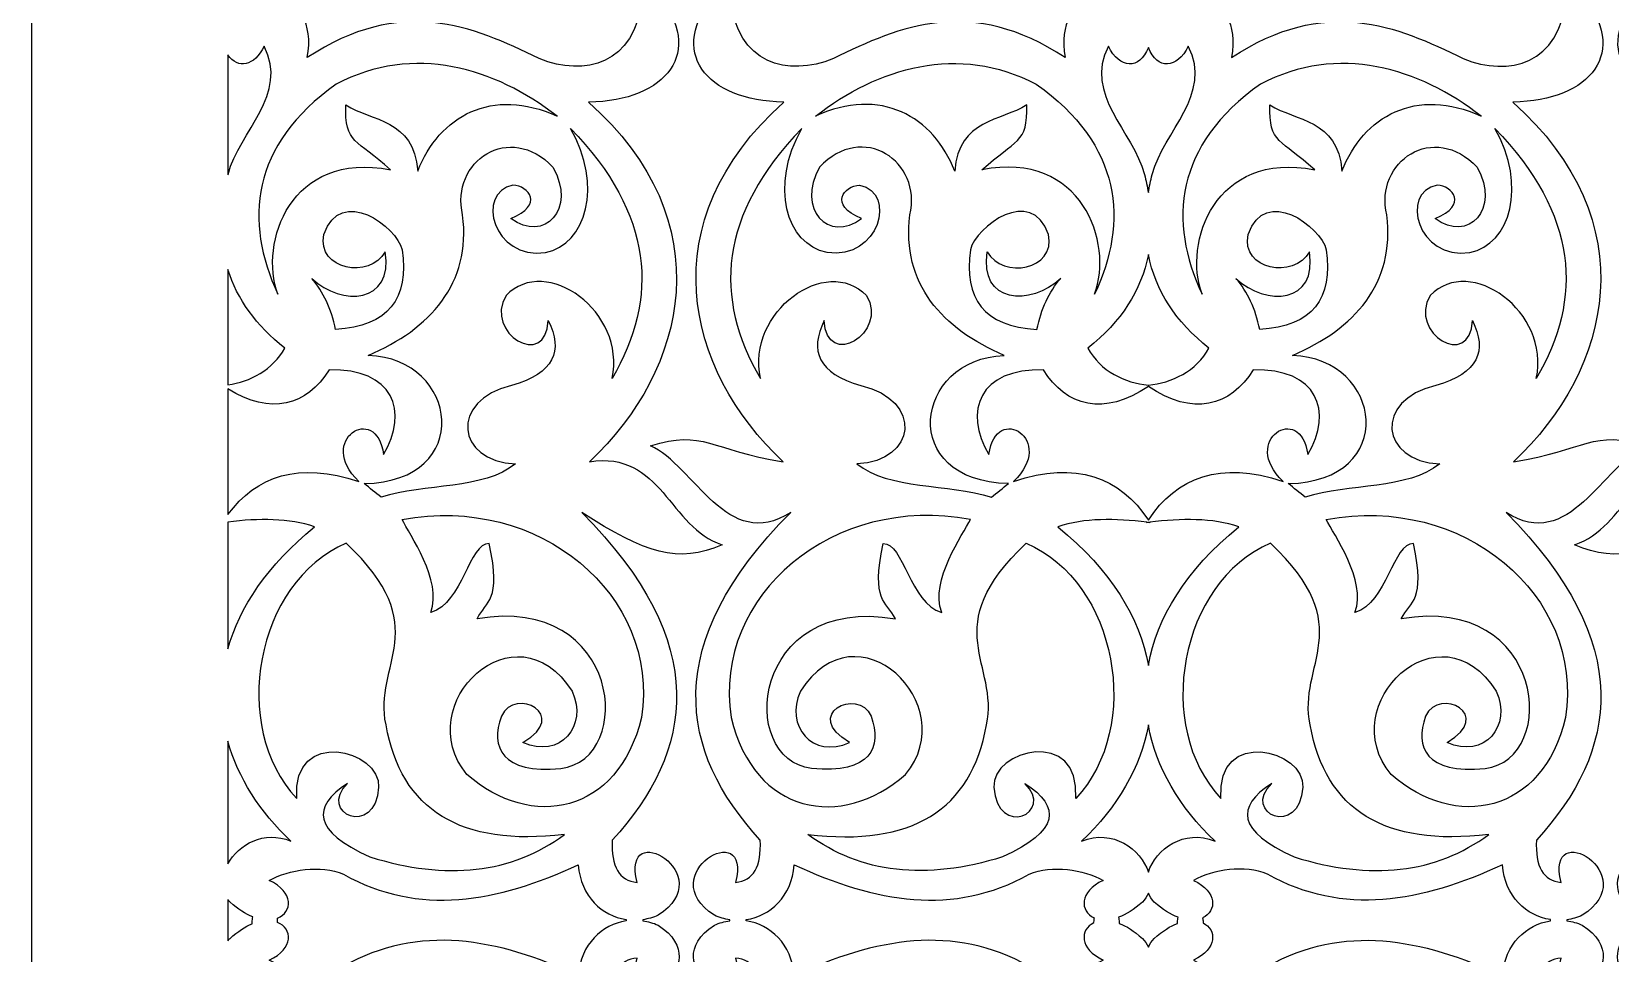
# Model space of a CAD drawing. Header units: millimetres. Extents: x -471 to 529, y -470 to 530.
# Drawn here: x -471 to 30, y -127 to 165 of the extents above; entities that cross this region are included whole.
import ezdxf

# ---------------------------------------------------------------- set-up
doc = ezdxf.new("R2010")
doc.units = ezdxf.units.MM
doc.layers.add('Plan 1', color=7, linetype='Continuous')

msp = doc.modelspace()

# ---------------------------------------------------------------- linework, layer by layer
at = {"layer": 'Plan 1', "color": 17}
for points, knots in [([(-470.84, 529.99), (-470.84, 529.99), (529.16, 529.99), (529.16, 529.99), (529.16, 529.99), (529.16, 529.99), (529.16, -470.01), (529.16, -470.01), (529.16, -470.01), (529.16, -470.01), (-470.84, -470.01), (-470.84, -470.01), (-470.84, -470.01), (-470.84, -470.01), (-470.84, 529.99), (-470.84, 529.99)], [0, 0, 0, 0, 0.2, 0.2, 0.2, 0.2, 0.4, 0.4, 0.4, 0.4, 0.6, 0.6, 0.6, 0.6, 1, 1, 1, 1]), ([(-267.4, 464.04), (-267.4, 464.04), (-259.18, 464.04), (-259.18, 464.04), (-259.18, 464.04), (-267.81, 451.89), (-242.92, 439.17), (-247.68, 458.02), (-247.68, 458.02), (-242.02, 457.47), (-239.41, 452.99), (-239.84, 444.59), (-239.84, 444.59), (-265.67, 416.54), (-271.55, 382.25), (-230.18, 340.74), (-230.18, 340.74), (-250.31, 353.67), (-260.74, 325.81), (-274.63, 319.61), (-274.63, 319.61), (-257.92, 314.32), (-255.46, 321.02), (-232.59, 324.65), (-232.59, 324.65), (-263.75, 295.4), (-274.76, 248.51), (-232.33, 210.64), (-232.33, 210.64), (-257.28, 210.4), (-269.39, 194.33), (-254.22, 176.72), (-254.22, 176.72), (-254.22, 176.72), (-254.21, 176.72), (-254.21, 176.72), (-254.21, 176.72), (-254.21, 176.68), (-254.21, 176.64), (-254.2, 176.61), (-254.2, 176.61), (-254.2, 176.61), (-254.22, 176.61), (-254.22, 176.61), (-254.22, 176.61), (-269.39, 159), (-257.28, 142.94), (-232.33, 142.68), (-232.33, 142.68), (-274.76, 104.82), (-263.75, 57.94), (-232.59, 28.68), (-232.59, 28.68), (-255.46, 32.31), (-257.92, 39.01), (-274.63, 33.71), (-274.63, 33.71), (-260.74, 27.52), (-250.31, -0.34), (-230.18, 12.59), (-230.18, 12.59), (-271.55, -28.92), (-265.67, -63.21), (-239.84, -91.26), (-239.84, -91.26), (-239.41, -99.67), (-242.02, -104.14), (-247.68, -104.69), (-247.68, -104.69), (-242.34, -83.52), (-274.38, -102.17), (-254.36, -115.11), (-254.36, -115.11), (-252.78, -115.81), (-251.14, -116.27), (-249.48, -116.5), (-249.48, -116.5), (-249.48, -116.56), (-249.48, -116.62), (-249.48, -116.68), (-249.48, -116.68), (-249.48, -116.73), (-249.48, -116.79), (-249.48, -116.84), (-249.48, -116.84), (-251.14, -117.07), (-252.78, -117.53), (-254.36, -118.23), (-254.36, -118.23), (-274.38, -131.17), (-242.34, -149.81), (-247.68, -128.65), (-247.68, -128.65), (-242.02, -129.2), (-239.41, -133.67), (-239.84, -142.08), (-239.84, -142.08), (-265.67, -170.12), (-271.55, -204.42), (-230.18, -245.93), (-230.18, -245.93), (-250.31, -233), (-260.74, -260.86), (-274.63, -267.05), (-274.63, -267.05), (-257.92, -272.35), (-255.46, -265.65), (-232.59, -262.01), (-232.59, -262.01), (-263.75, -291.27), (-274.76, -338.16), (-232.33, -376.02), (-232.33, -376.02), (-254.46, -376.25), (-266.49, -388.91), (-258.34, -404.05), (-258.34, -404.05), (-258.34, -404.05), (-268.24, -404.05), (-268.24, -404.05), (-268.24, -404.05), (-260.1, -388.91), (-272.13, -376.25), (-294.25, -376.02), (-294.25, -376.02), (-251.82, -338.16), (-262.83, -291.27), (-293.99, -262.01), (-293.99, -262.01), (-271.12, -265.65), (-268.66, -241.01), (-251.95, -235.71), (-251.95, -235.71), (-265.84, -229.52), (-276.27, -233), (-296.4, -245.93), (-296.4, -245.93), (-255.03, -204.42), (-260.92, -170.12), (-286.74, -142.08), (-286.74, -142.08), (-287.18, -133.67), (-284.56, -129.2), (-278.9, -128.65), (-278.9, -128.65), (-284.25, -149.81), (-252.2, -131.17), (-272.22, -118.23), (-272.22, -118.23), (-273.78, -117.54), (-275.41, -117.08), (-277.05, -116.85), (-277.05, -116.85), (-277.05, -116.79), (-277.04, -116.73), (-277.04, -116.67), (-277.04, -116.67), (-277.04, -116.61), (-277.05, -116.55), (-277.05, -116.49), (-277.05, -116.49), (-275.41, -116.26), (-273.78, -115.8), (-272.22, -115.11), (-272.22, -115.11), (-252.2, -102.17), (-284.25, -83.52), (-278.9, -104.69), (-278.9, -104.69), (-284.56, -104.14), (-287.18, -99.67), (-286.74, -91.26), (-286.74, -91.26), (-260.92, -63.21), (-255.03, -28.92), (-296.4, 12.59), (-296.4, 12.59), (-276.27, -0.34), (-265.84, -3.82), (-251.95, 2.37), (-251.95, 2.37), (-268.66, 7.67), (-271.12, 32.31), (-293.99, 28.68), (-293.99, 28.68), (-262.83, 57.94), (-251.82, 104.82), (-294.25, 142.68), (-294.25, 142.68), (-269.4, 142.93), (-257.28, 158.88), (-272.2, 176.41), (-272.2, 176.41), (-272.2, 176.56), (-272.22, 176.71), (-272.25, 176.86), (-272.25, 176.86), (-257.26, 194.41), (-269.37, 210.4), (-294.25, 210.64), (-294.25, 210.64), (-251.82, 248.51), (-262.83, 295.4), (-293.99, 324.65), (-293.99, 324.65), (-271.12, 321.02), (-268.66, 345.65), (-251.95, 350.96), (-251.95, 350.96), (-265.84, 357.16), (-276.27, 353.67), (-296.4, 340.74), (-296.4, 340.74), (-255.03, 382.25), (-260.92, 416.54), (-286.74, 444.59), (-286.74, 444.59), (-287.18, 452.99), (-284.56, 457.47), (-278.9, 458.02), (-278.9, 458.02), (-283.66, 439.17), (-258.77, 451.89), (-267.4, 464.04)], [0, 0, 0, 0, 0.017544, 0.017544, 0.017544, 0.017544, 0.035088, 0.035088, 0.035088, 0.035088, 0.052632, 0.052632, 0.052632, 0.052632, 0.070175, 0.070175, 0.070175, 0.070175, 0.087719, 0.087719, 0.087719, 0.087719, 0.105263, 0.105263, 0.105263, 0.105263, 0.122807, 0.122807, 0.122807, 0.122807, 0.140351, 0.140351, 0.140351, 0.140351, 0.157895, 0.157895, 0.157895, 0.157895, 0.175439, 0.175439, 0.175439, 0.175439, 0.192982, 0.192982, 0.192982, 0.192982, 0.210526, 0.210526, 0.210526, 0.210526, 0.22807, 0.22807, 0.22807, 0.22807, 0.245614, 0.245614, 0.245614, 0.245614, 0.263158, 0.263158, 0.263158, 0.263158, 0.280702, 0.280702, 0.280702, 0.280702, 0.298246, 0.298246, 0.298246, 0.298246, 0.315789, 0.315789, 0.315789, 0.315789, 0.333333, 0.333333, 0.333333, 0.333333, 0.350877, 0.350877, 0.350877, 0.350877, 0.368421, 0.368421, 0.368421, 0.368421, 0.385965, 0.385965, 0.385965, 0.385965, 0.403509, 0.403509, 0.403509, 0.403509, 0.421053, 0.421053, 0.421053, 0.421053, 0.438596, 0.438596, 0.438596, 0.438596, 0.45614, 0.45614, 0.45614, 0.45614, 0.473684, 0.473684, 0.473684, 0.473684, 0.491228, 0.491228, 0.491228, 0.491228, 0.508772, 0.508772, 0.508772, 0.508772, 0.526316, 0.526316, 0.526316, 0.526316, 0.54386, 0.54386, 0.54386, 0.54386, 0.561404, 0.561404, 0.561404, 0.561404, 0.578947, 0.578947, 0.578947, 0.578947, 0.596491, 0.596491, 0.596491, 0.596491, 0.614035, 0.614035, 0.614035, 0.614035, 0.631579, 0.631579, 0.631579, 0.631579, 0.649123, 0.649123, 0.649123, 0.649123, 0.666667, 0.666667, 0.666667, 0.666667, 0.684211, 0.684211, 0.684211, 0.684211, 0.701754, 0.701754, 0.701754, 0.701754, 0.719298, 0.719298, 0.719298, 0.719298, 0.736842, 0.736842, 0.736842, 0.736842, 0.754386, 0.754386, 0.754386, 0.754386, 0.77193, 0.77193, 0.77193, 0.77193, 0.789474, 0.789474, 0.789474, 0.789474, 0.807018, 0.807018, 0.807018, 0.807018, 0.824561, 0.824561, 0.824561, 0.824561, 0.842105, 0.842105, 0.842105, 0.842105, 0.859649, 0.859649, 0.859649, 0.859649, 0.877193, 0.877193, 0.877193, 0.877193, 0.894737, 0.894737, 0.894737, 0.894737, 0.912281, 0.912281, 0.912281, 0.912281, 0.929825, 0.929825, 0.929825, 0.929825, 0.947368, 0.947368, 0.947368, 0.947368, 0.964912, 0.964912, 0.964912, 0.964912, 1, 1, 1, 1]), ([(25.58, 464.04), (25.58, 464.04), (33.8, 464.04), (33.8, 464.04), (33.8, 464.04), (25.17, 451.89), (50.07, 439.17), (45.3, 458.02), (45.3, 458.02), (50.97, 457.47), (53.57, 452.99), (53.15, 444.59), (53.15, 444.59), (27.33, 416.54), (21.43, 382.25), (62.8, 340.74), (62.8, 340.74), (42.68, 353.67), (32.25, 357.16), (18.35, 350.96), (18.35, 350.96), (35.06, 345.65), (37.53, 321.02), (60.39, 324.65), (60.39, 324.65), (29.23, 295.4), (18.23, 248.51), (60.65, 210.64), (60.65, 210.64), (35.77, 210.4), (23.65, 194.41), (38.65, 176.86), (38.65, 176.86), (38.62, 176.71), (38.62, 176.56), (38.59, 176.41), (38.59, 176.41), (23.68, 158.88), (35.81, 142.93), (60.65, 142.68), (60.65, 142.68), (18.23, 104.82), (29.23, 57.94), (60.39, 28.68), (60.39, 28.68), (37.53, 32.31), (35.06, 7.67), (18.35, 2.37), (18.35, 2.37), (32.25, -3.82), (42.68, -0.34), (62.8, 12.59), (62.8, 12.59), (21.43, -28.92), (27.33, -63.21), (53.15, -91.26), (53.15, -91.26), (53.57, -99.67), (50.97, -104.14), (45.3, -104.69), (45.3, -104.69), (50.66, -83.52), (18.6, -102.17), (38.62, -115.11), (38.62, -115.11), (40.19, -115.8), (41.81, -116.26), (43.45, -116.49), (43.45, -116.49), (43.45, -116.55), (43.45, -116.61), (43.45, -116.67), (43.45, -116.67), (43.45, -116.73), (43.45, -116.79), (43.45, -116.85), (43.45, -116.85), (41.81, -117.08), (40.19, -117.54), (38.62, -118.23), (38.62, -118.23), (18.6, -131.17), (50.66, -149.81), (45.3, -128.65), (45.3, -128.65), (50.97, -129.2), (53.57, -133.67), (53.15, -142.08), (53.15, -142.08), (27.33, -170.12), (21.43, -204.42), (62.8, -245.93), (62.8, -245.93), (42.68, -233), (32.25, -229.52), (18.35, -235.71), (18.35, -235.71), (35.06, -241.01), (37.53, -265.65), (60.39, -262.01), (60.39, -262.01), (29.23, -291.27), (18.23, -338.16), (60.65, -376.02), (60.65, -376.02), (38.53, -376.25), (26.5, -388.91), (34.65, -404.05), (34.65, -404.05), (34.65, -404.05), (24.74, -404.05), (24.74, -404.05), (24.74, -404.05), (32.89, -388.91), (20.86, -376.25), (-1.27, -376.02), (-1.27, -376.02), (41.17, -338.16), (30.15, -291.27), (-1.01, -262.01), (-1.01, -262.01), (21.86, -265.65), (24.32, -272.35), (41.04, -267.05), (41.04, -267.05), (27.15, -260.86), (16.72, -233), (-3.41, -245.93), (-3.41, -245.93), (37.96, -204.42), (32.06, -170.12), (6.25, -142.08), (6.25, -142.08), (5.81, -133.67), (8.43, -129.2), (14.08, -128.65), (14.08, -128.65), (8.74, -149.81), (40.78, -131.17), (20.76, -118.23), (20.76, -118.23), (19.19, -117.53), (17.54, -117.07), (15.88, -116.84), (15.88, -116.84), (15.88, -116.79), (15.89, -116.73), (15.89, -116.68), (15.89, -116.68), (15.89, -116.62), (15.88, -116.56), (15.88, -116.5), (15.88, -116.5), (17.54, -116.27), (19.19, -115.81), (20.76, -115.11), (20.76, -115.11), (40.78, -102.17), (8.74, -83.52), (14.08, -104.69), (14.08, -104.69), (8.43, -104.14), (5.81, -99.67), (6.25, -91.26), (6.25, -91.26), (32.06, -63.21), (37.96, -28.92), (-3.41, 12.59), (-3.41, 12.59), (16.72, -0.34), (27.15, 27.52), (41.04, 33.71), (41.04, 33.71), (24.32, 39.01), (21.86, 32.31), (-1.01, 28.68), (-1.01, 28.68), (30.15, 57.94), (41.17, 104.82), (-1.27, 142.68), (-1.27, 142.68), (23.68, 142.94), (35.79, 159), (20.62, 176.61), (20.62, 176.61), (20.62, 176.61), (20.61, 176.61), (20.61, 176.61), (20.61, 176.61), (20.62, 176.64), (20.62, 176.68), (20.62, 176.72), (20.62, 176.72), (20.62, 176.72), (20.62, 176.72), (20.62, 176.72), (20.62, 176.72), (35.79, 194.33), (23.68, 210.4), (-1.27, 210.64), (-1.27, 210.64), (41.17, 248.51), (30.15, 295.4), (-1.01, 324.65), (-1.01, 324.65), (21.86, 321.02), (24.32, 314.32), (41.04, 319.61), (41.04, 319.61), (27.15, 325.81), (16.72, 353.67), (-3.41, 340.74), (-3.41, 340.74), (37.96, 382.25), (32.06, 416.54), (6.25, 444.59), (6.25, 444.59), (5.81, 452.99), (8.43, 457.47), (14.08, 458.02), (14.08, 458.02), (9.32, 439.17), (34.21, 451.89), (25.58, 464.04)], [0, 0, 0, 0, 0.017544, 0.017544, 0.017544, 0.017544, 0.035088, 0.035088, 0.035088, 0.035088, 0.052632, 0.052632, 0.052632, 0.052632, 0.070175, 0.070175, 0.070175, 0.070175, 0.087719, 0.087719, 0.087719, 0.087719, 0.105263, 0.105263, 0.105263, 0.105263, 0.122807, 0.122807, 0.122807, 0.122807, 0.140351, 0.140351, 0.140351, 0.140351, 0.157895, 0.157895, 0.157895, 0.157895, 0.175439, 0.175439, 0.175439, 0.175439, 0.192982, 0.192982, 0.192982, 0.192982, 0.210526, 0.210526, 0.210526, 0.210526, 0.22807, 0.22807, 0.22807, 0.22807, 0.245614, 0.245614, 0.245614, 0.245614, 0.263158, 0.263158, 0.263158, 0.263158, 0.280702, 0.280702, 0.280702, 0.280702, 0.298246, 0.298246, 0.298246, 0.298246, 0.315789, 0.315789, 0.315789, 0.315789, 0.333333, 0.333333, 0.333333, 0.333333, 0.350877, 0.350877, 0.350877, 0.350877, 0.368421, 0.368421, 0.368421, 0.368421, 0.385965, 0.385965, 0.385965, 0.385965, 0.403509, 0.403509, 0.403509, 0.403509, 0.421053, 0.421053, 0.421053, 0.421053, 0.438596, 0.438596, 0.438596, 0.438596, 0.45614, 0.45614, 0.45614, 0.45614, 0.473684, 0.473684, 0.473684, 0.473684, 0.491228, 0.491228, 0.491228, 0.491228, 0.508772, 0.508772, 0.508772, 0.508772, 0.526316, 0.526316, 0.526316, 0.526316, 0.54386, 0.54386, 0.54386, 0.54386, 0.561404, 0.561404, 0.561404, 0.561404, 0.578947, 0.578947, 0.578947, 0.578947, 0.596491, 0.596491, 0.596491, 0.596491, 0.614035, 0.614035, 0.614035, 0.614035, 0.631579, 0.631579, 0.631579, 0.631579, 0.649123, 0.649123, 0.649123, 0.649123, 0.666667, 0.666667, 0.666667, 0.666667, 0.684211, 0.684211, 0.684211, 0.684211, 0.701754, 0.701754, 0.701754, 0.701754, 0.719298, 0.719298, 0.719298, 0.719298, 0.736842, 0.736842, 0.736842, 0.736842, 0.754386, 0.754386, 0.754386, 0.754386, 0.77193, 0.77193, 0.77193, 0.77193, 0.789474, 0.789474, 0.789474, 0.789474, 0.807018, 0.807018, 0.807018, 0.807018, 0.824561, 0.824561, 0.824561, 0.824561, 0.842105, 0.842105, 0.842105, 0.842105, 0.859649, 0.859649, 0.859649, 0.859649, 0.877193, 0.877193, 0.877193, 0.877193, 0.894737, 0.894737, 0.894737, 0.894737, 0.912281, 0.912281, 0.912281, 0.912281, 0.929825, 0.929825, 0.929825, 0.929825, 0.947368, 0.947368, 0.947368, 0.947368, 0.964912, 0.964912, 0.964912, 0.964912, 1, 1, 1, 1]), ([(-277.33, 177.33), (-279.11, 198.63), (-295.4, 202.76), (-309.93, 196.89), (-309.93, 196.89), (-331.11, 186.4), (-353.86, 177.02), (-383.42, 196.55), (-383.42, 196.55), (-381.39, 185.28), (-386.52, 179.05), (-392.87, 177.23), (-392.87, 177.23), (-392.84, 176.95), (-392.83, 176.67), (-392.83, 176.38), (-392.83, 176.38), (-392.83, 176.29), (-392.83, 176.19), (-392.83, 176.09), (-392.83, 176.09), (-386.5, 174.25), (-381.39, 168.02), (-383.42, 156.77), (-383.42, 156.77), (-353.86, 176.31), (-331.11, 166.92), (-309.93, 156.45), (-309.93, 156.45), (-295.53, 150.62), (-279.4, 154.62), (-277.38, 175.43), (-277.38, 175.43), (-277.47, 175.71), (-277.51, 176), (-277.51, 176.31), (-277.51, 176.31), (-277.51, 176.67), (-277.45, 177.01), (-277.33, 177.33)], [0, 0, 0, 0, 0.090909, 0.090909, 0.090909, 0.090909, 0.181818, 0.181818, 0.181818, 0.181818, 0.272727, 0.272727, 0.272727, 0.272727, 0.363636, 0.363636, 0.363636, 0.363636, 0.454545, 0.454545, 0.454545, 0.454545, 0.545455, 0.545455, 0.545455, 0.545455, 0.636364, 0.636364, 0.636364, 0.636364, 0.727273, 0.727273, 0.727273, 0.727273, 0.818182, 0.818182, 0.818182, 0.818182, 1, 1, 1, 1]), ([(-134.13, 175.97), (-134.14, 176.11), (-134.14, 176.25), (-134.14, 176.38), (-134.14, 176.38), (-134.14, 176.71), (-134.12, 177.03), (-134.08, 177.34), (-134.08, 177.34), (-140.26, 179.29), (-145.15, 185.5), (-143.17, 196.55), (-143.17, 196.55), (-172.72, 177.02), (-195.48, 186.4), (-216.65, 196.89), (-216.65, 196.89), (-231.01, 202.69), (-247.08, 198.73), (-249.18, 178.08), (-249.18, 178.08), (-249.07, 177.73), (-249.01, 177.35), (-249.01, 176.95), (-249.01, 176.95), (-249.01, 176.5), (-249.09, 176.08), (-249.22, 175.69), (-249.22, 175.69), (-247.32, 154.65), (-231.11, 150.59), (-216.65, 156.45), (-216.65, 156.45), (-195.48, 166.92), (-172.72, 176.31), (-143.17, 156.77), (-143.17, 156.77), (-145.15, 167.79), (-140.28, 174), (-134.13, 175.97)], [0, 0, 0, 0, 0.090909, 0.090909, 0.090909, 0.090909, 0.181818, 0.181818, 0.181818, 0.181818, 0.272727, 0.272727, 0.272727, 0.272727, 0.363636, 0.363636, 0.363636, 0.363636, 0.454545, 0.454545, 0.454545, 0.454545, 0.545455, 0.545455, 0.545455, 0.545455, 0.636364, 0.636364, 0.636364, 0.636364, 0.727273, 0.727273, 0.727273, 0.727273, 0.818182, 0.818182, 0.818182, 0.818182, 1, 1, 1, 1]), ([(-99.46, 175.97), (-99.46, 176.11), (-99.46, 176.25), (-99.46, 176.38), (-99.46, 176.38), (-99.46, 176.71), (-99.47, 177.03), (-99.52, 177.34), (-99.52, 177.34), (-93.34, 179.29), (-88.44, 185.5), (-90.43, 196.55), (-90.43, 196.55), (-60.87, 177.02), (-38.11, 186.4), (-16.95, 196.89), (-16.95, 196.89), (-2.59, 202.69), (13.49, 198.73), (15.59, 178.08), (15.59, 178.08), (15.48, 177.73), (15.41, 177.35), (15.41, 176.95), (15.41, 176.95), (15.41, 176.5), (15.49, 176.08), (15.63, 175.69), (15.63, 175.69), (13.72, 154.65), (-2.49, 150.59), (-16.95, 156.45), (-16.95, 156.45), (-38.11, 166.92), (-60.87, 176.31), (-90.43, 156.77), (-90.43, 156.77), (-88.45, 167.79), (-93.31, 174), (-99.46, 175.97)], [0, 0, 0, 0, 0.090909, 0.090909, 0.090909, 0.090909, 0.181818, 0.181818, 0.181818, 0.181818, 0.272727, 0.272727, 0.272727, 0.272727, 0.363636, 0.363636, 0.363636, 0.363636, 0.454545, 0.454545, 0.454545, 0.454545, 0.545455, 0.545455, 0.545455, 0.545455, 0.636364, 0.636364, 0.636364, 0.636364, 0.727273, 0.727273, 0.727273, 0.727273, 0.818182, 0.818182, 0.818182, 0.818182, 1, 1, 1, 1]), ([(-408.6, 119.57), (-408.6, 119.57), (-408.6, 157.63), (-408.6, 157.63), (-408.6, 157.63), (-405.47, 152.98), (-400.24, 154.04), (-397.12, 160.38), (-397.12, 160.38), (-389.22, 145.08), (-404.87, 133.54), (-408.56, 119.75), (-408.56, 119.75), (-408.57, 119.69), (-408.59, 119.63), (-408.6, 119.57)], [0, 0, 0, 0, 0.2, 0.2, 0.2, 0.2, 0.4, 0.4, 0.4, 0.4, 0.6, 0.6, 0.6, 0.6, 1, 1, 1, 1]), ([(-371.22, 141.75), (-371.66, 129.46), (-367.77, 130.91), (-357.02, 121.22), (-357.02, 121.22), (-388.8, 127.4), (-398.78, 97.99), (-392.76, 81.82), (-392.76, 81.82), (-403.51, 104.78), (-401.48, 129.07), (-374.25, 148.36), (-374.25, 148.36), (-349.59, 161.31), (-323.95, 153.51), (-304.25, 138.21), (-304.25, 138.21), (-324.82, 147.7), (-341.72, 138.14), (-348.4, 120.81), (-348.4, 120.81), (-349.76, 137.35), (-363.08, 136.6), (-371.22, 141.75)], [0, 0, 0, 0, 0.142857, 0.142857, 0.142857, 0.142857, 0.285714, 0.285714, 0.285714, 0.285714, 0.428571, 0.428571, 0.428571, 0.428571, 0.571429, 0.571429, 0.571429, 0.571429, 0.714286, 0.714286, 0.714286, 0.714286, 1, 1, 1, 1]), ([(-155.36, 141.75), (-154.93, 129.46), (-158.82, 130.91), (-169.56, 121.22), (-169.56, 121.22), (-137.78, 127.4), (-127.8, 97.99), (-133.82, 81.82), (-133.82, 81.82), (-123.08, 104.78), (-125.1, 129.07), (-152.34, 148.36), (-152.34, 148.36), (-176.99, 161.31), (-202.64, 153.51), (-222.33, 138.21), (-222.33, 138.21), (-201.76, 147.7), (-184.86, 138.14), (-178.19, 120.81), (-178.19, 120.81), (-176.82, 137.35), (-163.51, 136.6), (-155.36, 141.75)], [0, 0, 0, 0, 0.142857, 0.142857, 0.142857, 0.142857, 0.285714, 0.285714, 0.285714, 0.285714, 0.428571, 0.428571, 0.428571, 0.428571, 0.571429, 0.571429, 0.571429, 0.571429, 0.714286, 0.714286, 0.714286, 0.714286, 1, 1, 1, 1]), ([(-116.8, 159.93), (-114, 152.79), (-107.7, 153.15), (-104.14, 160.38), (-104.14, 160.38), (-96.23, 145.08), (-111.88, 133.54), (-115.58, 119.75), (-115.58, 119.75), (-116.07, 117.79), (-116.48, 115.87), (-116.8, 113.98), (-116.8, 113.98), (-117.12, 115.87), (-117.53, 117.79), (-118.02, 119.75), (-118.02, 119.75), (-121.71, 133.54), (-137.37, 145.08), (-129.46, 160.38), (-129.46, 160.38), (-125.9, 153.15), (-119.6, 152.79), (-116.8, 159.93)], [0, 0, 0, 0, 0.142857, 0.142857, 0.142857, 0.142857, 0.285714, 0.285714, 0.285714, 0.285714, 0.428571, 0.428571, 0.428571, 0.428571, 0.571429, 0.571429, 0.571429, 0.571429, 0.714286, 0.714286, 0.714286, 0.714286, 1, 1, 1, 1]), ([(-78.23, 141.75), (-78.66, 129.46), (-74.78, 130.91), (-64.04, 121.22), (-64.04, 121.22), (-95.83, 127.4), (-105.79, 97.99), (-99.78, 81.82), (-99.78, 81.82), (-110.52, 104.78), (-108.5, 129.07), (-81.26, 148.36), (-81.26, 148.36), (-56.62, 161.31), (-30.96, 153.51), (-11.27, 138.21), (-11.27, 138.21), (-31.83, 147.7), (-48.74, 138.14), (-55.41, 120.81), (-55.41, 120.81), (-56.77, 137.35), (-70.09, 136.6), (-78.23, 141.75)], [0, 0, 0, 0, 0.142857, 0.142857, 0.142857, 0.142857, 0.285714, 0.285714, 0.285714, 0.285714, 0.428571, 0.428571, 0.428571, 0.428571, 0.571429, 0.571429, 0.571429, 0.571429, 0.714286, 0.714286, 0.714286, 0.714286, 1, 1, 1, 1]), ([(-364.12, 62.37), (-335.25, 61.29), (-330.28, 22.4), (-365.41, 21.75), (-365.41, 21.75), (-363.62, 20.31), (-361.82, 18.87), (-360.02, 17.43), (-360.02, 17.43), (-346.24, 21.83), (-327.51, 19.74), (-317.39, 28.02), (-317.39, 28.02), (-336.39, 28.75), (-338.43, 48.12), (-318.69, 52.86), (-318.69, 52.86), (-305.05, 56.65), (-302.31, 63.85), (-307.05, 73.39), (-307.05, 73.39), (-307.63, 57.69), (-327.58, 69.43), (-320.41, 81.38), (-320.41, 81.38), (-307.76, 94.46), (-282.22, 76.23), (-286.81, 55.03), (-286.81, 55.03), (-271.81, 80.65), (-273.6, 106.97), (-299.94, 134.32), (-299.94, 134.32), (-289.65, 116.14), (-294.95, 97.54), (-307.91, 95), (-307.91, 95), (-324.51, 92.53), (-330.15, 113.95), (-318.25, 116.38), (-318.25, 116.38), (-313.27, 116.1), (-308.22, 110.05), (-318.89, 105.8), (-318.89, 105.8), (-308.38, 97.8), (-298.03, 108.82), (-305.55, 122), (-305.55, 122), (-319.21, 136.61), (-338.18, 123.88), (-334.18, 106.88), (-334.18, 106.88), (-331.46, 85.13), (-344.46, 70.72), (-364.12, 62.37)], [0, 0, 0, 0, 0.066667, 0.066667, 0.066667, 0.066667, 0.133333, 0.133333, 0.133333, 0.133333, 0.2, 0.2, 0.2, 0.2, 0.266667, 0.266667, 0.266667, 0.266667, 0.333333, 0.333333, 0.333333, 0.333333, 0.4, 0.4, 0.4, 0.4, 0.466667, 0.466667, 0.466667, 0.466667, 0.533333, 0.533333, 0.533333, 0.533333, 0.6, 0.6, 0.6, 0.6, 0.666667, 0.666667, 0.666667, 0.666667, 0.733333, 0.733333, 0.733333, 0.733333, 0.8, 0.8, 0.8, 0.8, 0.866667, 0.866667, 0.866667, 0.866667, 1, 1, 1, 1]), ([(-162.46, 62.37), (-191.33, 61.29), (-196.3, 22.4), (-161.17, 21.75), (-161.17, 21.75), (-162.96, 20.31), (-164.76, 18.87), (-166.56, 17.43), (-166.56, 17.43), (-180.34, 21.83), (-199.07, 19.74), (-209.2, 28.02), (-209.2, 28.02), (-190.2, 28.75), (-188.15, 48.12), (-207.9, 52.86), (-207.9, 52.86), (-221.54, 56.65), (-224.27, 63.85), (-219.53, 73.39), (-219.53, 73.39), (-218.95, 57.69), (-199, 69.43), (-206.18, 81.38), (-206.18, 81.38), (-218.82, 94.46), (-244.36, 76.23), (-239.77, 55.03), (-239.77, 55.03), (-254.78, 80.65), (-252.98, 106.97), (-226.64, 134.32), (-226.64, 134.32), (-236.93, 116.14), (-231.63, 97.54), (-218.67, 95), (-218.67, 95), (-202.07, 92.53), (-196.44, 113.95), (-208.33, 116.38), (-208.33, 116.38), (-213.31, 116.1), (-218.36, 110.05), (-207.69, 105.8), (-207.69, 105.8), (-218.2, 97.8), (-228.55, 108.82), (-221.04, 122), (-221.04, 122), (-207.37, 136.61), (-188.4, 123.88), (-192.4, 106.88), (-192.4, 106.88), (-195.12, 85.13), (-182.13, 70.72), (-162.46, 62.37)], [0, 0, 0, 0, 0.066667, 0.066667, 0.066667, 0.066667, 0.133333, 0.133333, 0.133333, 0.133333, 0.2, 0.2, 0.2, 0.2, 0.266667, 0.266667, 0.266667, 0.266667, 0.333333, 0.333333, 0.333333, 0.333333, 0.4, 0.4, 0.4, 0.4, 0.466667, 0.466667, 0.466667, 0.466667, 0.533333, 0.533333, 0.533333, 0.533333, 0.6, 0.6, 0.6, 0.6, 0.666667, 0.666667, 0.666667, 0.666667, 0.733333, 0.733333, 0.733333, 0.733333, 0.8, 0.8, 0.8, 0.8, 0.866667, 0.866667, 0.866667, 0.866667, 1, 1, 1, 1]), ([(-71.13, 62.37), (-42.26, 61.29), (-37.29, 22.4), (-72.42, 21.75), (-72.42, 21.75), (-70.64, 20.31), (-68.84, 18.87), (-67.04, 17.43), (-67.04, 17.43), (-53.26, 21.83), (-34.53, 19.74), (-24.4, 28.02), (-24.4, 28.02), (-43.4, 28.75), (-45.45, 48.12), (-25.7, 52.86), (-25.7, 52.86), (-12.06, 56.65), (-9.33, 63.85), (-14.06, 73.39), (-14.06, 73.39), (-14.64, 57.69), (-34.6, 69.43), (-27.42, 81.38), (-27.42, 81.38), (-14.77, 94.46), (10.77, 76.23), (6.18, 55.03), (6.18, 55.03), (21.17, 80.65), (19.39, 106.97), (-6.95, 134.32), (-6.95, 134.32), (3.33, 116.14), (-1.96, 97.54), (-14.92, 95), (-14.92, 95), (-31.52, 92.53), (-37.16, 113.95), (-25.26, 116.38), (-25.26, 116.38), (-20.29, 116.1), (-15.24, 110.05), (-25.91, 105.8), (-25.91, 105.8), (-15.39, 97.8), (-5.05, 108.82), (-12.55, 122), (-12.55, 122), (-26.24, 136.61), (-45.2, 123.88), (-41.19, 106.88), (-41.19, 106.88), (-38.48, 85.13), (-51.47, 70.72), (-71.13, 62.37)], [0, 0, 0, 0, 0.066667, 0.066667, 0.066667, 0.066667, 0.133333, 0.133333, 0.133333, 0.133333, 0.2, 0.2, 0.2, 0.2, 0.266667, 0.266667, 0.266667, 0.266667, 0.333333, 0.333333, 0.333333, 0.333333, 0.4, 0.4, 0.4, 0.4, 0.466667, 0.466667, 0.466667, 0.466667, 0.533333, 0.533333, 0.533333, 0.533333, 0.6, 0.6, 0.6, 0.6, 0.666667, 0.666667, 0.666667, 0.666667, 0.733333, 0.733333, 0.733333, 0.733333, 0.8, 0.8, 0.8, 0.8, 0.866667, 0.866667, 0.866667, 0.866667, 1, 1, 1, 1]), ([(-382, 86.78), (-378.34, 82.54), (-375.82, 77.13), (-374.46, 70.58), (-374.46, 70.58), (-357.69, 71.62), (-351.17, 80.42), (-353.35, 95.86), (-353.35, 95.86), (-355.11, 103.15), (-372.74, 116.41), (-378.18, 100.68), (-378.18, 100.68), (-380.48, 89.42), (-363.63, 86.47), (-358.73, 95.21), (-358.73, 95.21), (-356.04, 78.9), (-372.48, 77.74), (-382, 86.78)], [0, 0, 0, 0, 0.166667, 0.166667, 0.166667, 0.166667, 0.333333, 0.333333, 0.333333, 0.333333, 0.5, 0.5, 0.5, 0.5, 0.666667, 0.666667, 0.666667, 0.666667, 1, 1, 1, 1]), ([(-144.59, 86.78), (-148.25, 82.54), (-150.76, 77.13), (-152.13, 70.58), (-152.13, 70.58), (-168.89, 71.62), (-175.42, 80.42), (-173.23, 95.86), (-173.23, 95.86), (-171.48, 103.15), (-153.85, 116.41), (-148.41, 100.68), (-148.41, 100.68), (-146.1, 89.42), (-162.95, 86.47), (-167.85, 95.21), (-167.85, 95.21), (-170.54, 78.9), (-154.1, 77.74), (-144.59, 86.78)], [0, 0, 0, 0, 0.166667, 0.166667, 0.166667, 0.166667, 0.333333, 0.333333, 0.333333, 0.333333, 0.5, 0.5, 0.5, 0.5, 0.666667, 0.666667, 0.666667, 0.666667, 1, 1, 1, 1]), ([(-89.02, 86.78), (-85.35, 82.54), (-82.84, 77.13), (-81.47, 70.58), (-81.47, 70.58), (-64.71, 71.62), (-58.17, 80.42), (-60.37, 95.86), (-60.37, 95.86), (-62.13, 103.15), (-79.75, 116.41), (-85.19, 100.68), (-85.19, 100.68), (-87.49, 89.42), (-70.64, 86.47), (-65.74, 95.21), (-65.74, 95.21), (-63.05, 78.9), (-79.5, 77.74), (-89.02, 86.78)], [0, 0, 0, 0, 0.166667, 0.166667, 0.166667, 0.166667, 0.333333, 0.333333, 0.333333, 0.333333, 0.5, 0.5, 0.5, 0.5, 0.666667, 0.666667, 0.666667, 0.666667, 1, 1, 1, 1]), ([(-116.8, 94.36), (-114.57, 82.92), (-108.18, 73.04), (-97.6, 64.7), (-97.6, 64.7), (-101.54, 57.46), (-109.43, 53.54), (-116.8, 52.95), (-116.8, 52.95), (-124.16, 53.54), (-132.06, 57.46), (-135.99, 64.7), (-135.99, 64.7), (-125.42, 73.04), (-119.02, 82.92), (-116.8, 94.36)], [0, 0, 0, 0, 0.2, 0.2, 0.2, 0.2, 0.4, 0.4, 0.4, 0.4, 0.6, 0.6, 0.6, 0.6, 1, 1, 1, 1]), ([(-408.6, 53.07), (-408.6, 53.07), (-408.6, 89.64), (-408.6, 89.64), (-408.6, 89.64), (-405.68, 80.18), (-399.68, 71.87), (-390.59, 64.7), (-390.59, 64.7), (-394.31, 57.85), (-401.59, 53.97), (-408.6, 53.07)], [0, 0, 0, 0, 0.25, 0.25, 0.25, 0.25, 0.5, 0.5, 0.5, 0.5, 1, 1, 1, 1]), ([(-408.6, 11.89), (-408.6, 11.89), (-408.6, 51.76), (-408.6, 51.76), (-408.6, 51.76), (-395.17, 43.22), (-383.44, 46.44), (-376.55, 57.82), (-376.55, 57.82), (-356.2, 58.26), (-351.08, 44.72), (-359.24, 30.96), (-359.24, 30.96), (-361.53, 47.73), (-380.8, 35.47), (-367.08, 22.44), (-367.08, 22.44), (-385.99, 28.79), (-399.67, 24.19), (-408.6, 11.89)], [0, 0, 0, 0, 0.166667, 0.166667, 0.166667, 0.166667, 0.333333, 0.333333, 0.333333, 0.333333, 0.5, 0.5, 0.5, 0.5, 0.666667, 0.666667, 0.666667, 0.666667, 1, 1, 1, 1]), ([(-116.8, 52.54), (-102.87, 43.03), (-90.66, 46.11), (-83.57, 57.82), (-83.57, 57.82), (-63.21, 58.26), (-58.09, 44.72), (-66.26, 30.96), (-66.26, 30.96), (-68.54, 47.73), (-87.81, 35.47), (-74.09, 22.44), (-74.09, 22.44), (-93.86, 29.07), (-107.91, 23.75), (-116.8, 10.18), (-116.8, 10.18), (-125.69, 23.75), (-139.74, 29.07), (-159.51, 22.44), (-159.51, 22.44), (-145.79, 35.47), (-165.05, 47.73), (-167.34, 30.96), (-167.34, 30.96), (-175.51, 44.72), (-170.39, 58.26), (-150.03, 57.82), (-150.03, 57.82), (-142.94, 46.11), (-130.73, 43.03), (-116.8, 52.54)], [0, 0, 0, 0, 0.111111, 0.111111, 0.111111, 0.111111, 0.222222, 0.222222, 0.222222, 0.222222, 0.333333, 0.333333, 0.333333, 0.333333, 0.444444, 0.444444, 0.444444, 0.444444, 0.555556, 0.555556, 0.555556, 0.555556, 0.666667, 0.666667, 0.666667, 0.666667, 0.777778, 0.777778, 0.777778, 0.777778, 1, 1, 1, 1]), ([(-353.37, 10.32), (-351.14, 5.85), (-340.47, -9.05), (-344.27, -19.09), (-344.27, -19.09), (-334.12, -16.11), (-332.17, 3.04), (-325.73, 2.75), (-325.73, 2.75), (-321.85, -15.81), (-326.63, -15.28), (-329.62, -21.12), (-329.62, -21.12), (-283.8, -13.27), (-279.21, -65.59), (-303.04, -68.57), (-303.04, -68.57), (-321.83, -70.31), (-325.42, -61.88), (-321.91, -52), (-321.91, -52), (-317.62, -42.45), (-299.78, -51.7), (-315.1, -60.29), (-315.1, -60.29), (-303.27, -65.74), (-294.36, -54.91), (-299.5, -44.11), (-299.5, -44.11), (-317.19, -15.96), (-351.21, -48.22), (-332.81, -70.5), (-332.81, -70.5), (-312.4, -88.23), (-284.92, -83.19), (-277.49, -52.4), (-277.49, -52.4), (-271.59, -13.61), (-309.98, 18.61), (-353.37, 10.32)], [0, 0, 0, 0, 0.090909, 0.090909, 0.090909, 0.090909, 0.181818, 0.181818, 0.181818, 0.181818, 0.272727, 0.272727, 0.272727, 0.272727, 0.363636, 0.363636, 0.363636, 0.363636, 0.454545, 0.454545, 0.454545, 0.454545, 0.545455, 0.545455, 0.545455, 0.545455, 0.636364, 0.636364, 0.636364, 0.636364, 0.727273, 0.727273, 0.727273, 0.727273, 0.818182, 0.818182, 0.818182, 0.818182, 1, 1, 1, 1]), ([(-173.21, 10.32), (-175.44, 5.85), (-186.11, -9.05), (-182.31, -19.09), (-182.31, -19.09), (-192.46, -16.11), (-194.41, 3.04), (-200.86, 2.75), (-200.86, 2.75), (-204.73, -15.81), (-199.96, -15.28), (-196.96, -21.12), (-196.96, -21.12), (-242.78, -13.27), (-247.37, -65.59), (-223.55, -68.57), (-223.55, -68.57), (-204.75, -70.31), (-201.16, -61.88), (-204.67, -52), (-204.67, -52), (-208.96, -42.45), (-226.8, -51.7), (-211.49, -60.29), (-211.49, -60.29), (-223.31, -65.74), (-232.22, -54.91), (-227.08, -44.11), (-227.08, -44.11), (-209.39, -15.96), (-175.37, -48.22), (-193.77, -70.5), (-193.77, -70.5), (-214.18, -88.23), (-241.66, -83.19), (-249.09, -52.4), (-249.09, -52.4), (-255, -13.61), (-216.6, 18.61), (-173.21, 10.32)], [0, 0, 0, 0, 0.090909, 0.090909, 0.090909, 0.090909, 0.181818, 0.181818, 0.181818, 0.181818, 0.272727, 0.272727, 0.272727, 0.272727, 0.363636, 0.363636, 0.363636, 0.363636, 0.454545, 0.454545, 0.454545, 0.454545, 0.545455, 0.545455, 0.545455, 0.545455, 0.636364, 0.636364, 0.636364, 0.636364, 0.727273, 0.727273, 0.727273, 0.727273, 0.818182, 0.818182, 0.818182, 0.818182, 1, 1, 1, 1]), ([(-60.38, 10.32), (-58.16, 5.85), (-47.48, -9.05), (-51.29, -19.09), (-51.29, -19.09), (-41.13, -16.11), (-39.18, 3.04), (-32.75, 2.75), (-32.75, 2.75), (-28.86, -15.81), (-33.64, -15.28), (-36.63, -21.12), (-36.63, -21.12), (9.19, -13.27), (13.77, -65.59), (-10.05, -68.57), (-10.05, -68.57), (-28.84, -70.31), (-32.43, -61.88), (-28.92, -52), (-28.92, -52), (-24.62, -42.45), (-6.79, -51.7), (-22.11, -60.29), (-22.11, -60.29), (-10.29, -65.74), (-1.38, -54.91), (-6.51, -44.11), (-6.51, -44.11), (-24.21, -15.96), (-58.23, -48.22), (-39.83, -70.5), (-39.83, -70.5), (-19.41, -88.23), (8.06, -83.19), (15.5, -52.4), (15.5, -52.4), (21.4, -13.61), (-17, 18.61), (-60.38, 10.32)], [0, 0, 0, 0, 0.090909, 0.090909, 0.090909, 0.090909, 0.181818, 0.181818, 0.181818, 0.181818, 0.272727, 0.272727, 0.272727, 0.272727, 0.363636, 0.363636, 0.363636, 0.363636, 0.454545, 0.454545, 0.454545, 0.454545, 0.545455, 0.545455, 0.545455, 0.545455, 0.636364, 0.636364, 0.636364, 0.636364, 0.727273, 0.727273, 0.727273, 0.727273, 0.818182, 0.818182, 0.818182, 0.818182, 1, 1, 1, 1]), ([(-408.6, -30.67), (-408.6, -30.67), (-408.6, 9.56), (-408.6, 9.56), (-408.6, 9.56), (-398.94, 10.77), (-389.11, 10.81), (-381.12, 8.02), (-381.12, 8.02), (-396.07, -4.17), (-404.92, -17.42), (-408.6, -30.67)], [0, 0, 0, 0, 0.25, 0.25, 0.25, 0.25, 0.5, 0.5, 0.5, 0.5, 1, 1, 1, 1]), ([(-117.26, 9.47), (-117.28, 9.42), (-117.31, 9.38), (-117.34, 9.33), (-117.34, 9.33), (-117.16, 9.36), (-116.98, 9.38), (-116.8, 9.41), (-116.8, 9.41), (-116.62, 9.38), (-116.44, 9.36), (-116.26, 9.33), (-116.26, 9.33), (-116.29, 9.38), (-116.32, 9.42), (-116.34, 9.47), (-116.34, 9.47), (-106.45, 10.76), (-96.32, 10.88), (-88.14, 8.02), (-88.14, 8.02), (-105.05, -5.76), (-114.14, -20.92), (-116.8, -35.88), (-116.8, -35.88), (-119.45, -20.92), (-128.55, -5.76), (-145.46, 8.02), (-145.46, 8.02), (-137.27, 10.88), (-127.15, 10.76), (-117.26, 9.47)], [0, 0, 0, 0, 0.111111, 0.111111, 0.111111, 0.111111, 0.222222, 0.222222, 0.222222, 0.222222, 0.333333, 0.333333, 0.333333, 0.333333, 0.444444, 0.444444, 0.444444, 0.444444, 0.555556, 0.555556, 0.555556, 0.555556, 0.666667, 0.666667, 0.666667, 0.666667, 0.777778, 0.777778, 0.777778, 0.777778, 1, 1, 1, 1]), ([(-370.66, -73.31), (-380.34, -82.74), (-361.89, -90.88), (-360.83, -74.49), (-360.83, -74.49), (-360.01, -62.66), (-388.32, -55.35), (-386.79, -78.04), (-386.79, -78.04), (-408.12, -55.53), (-399.97, -9.45), (-371.06, 2.83), (-371.06, 2.83), (-342.68, -23.86), (-362.68, -35.57), (-358.48, -54.76), (-358.48, -54.76), (-353.68, -81.83), (-334.8, -93.4), (-301.86, -89.48), (-301.86, -89.48), (-318.67, -101.83), (-339.24, -104.2), (-363.59, -96.58), (-363.59, -96.58), (-381.63, -88.45), (-382.14, -80.74), (-370.66, -73.31)], [0, 0, 0, 0, 0.125, 0.125, 0.125, 0.125, 0.25, 0.25, 0.25, 0.25, 0.375, 0.375, 0.375, 0.375, 0.5, 0.5, 0.5, 0.5, 0.625, 0.625, 0.625, 0.625, 0.75, 0.75, 0.75, 0.75, 1, 1, 1, 1]), ([(-155.92, -73.31), (-146.24, -82.74), (-164.7, -90.88), (-165.75, -74.49), (-165.75, -74.49), (-166.58, -62.66), (-138.27, -55.35), (-139.79, -78.04), (-139.79, -78.04), (-118.46, -55.53), (-126.61, -9.45), (-155.52, 2.83), (-155.52, 2.83), (-183.91, -23.86), (-163.91, -35.57), (-168.1, -54.76), (-168.1, -54.76), (-172.91, -81.83), (-191.78, -93.4), (-224.72, -89.48), (-224.72, -89.48), (-207.91, -101.83), (-187.34, -104.2), (-162.99, -96.58), (-162.99, -96.58), (-144.95, -88.45), (-144.44, -80.74), (-155.92, -73.31)], [0, 0, 0, 0, 0.125, 0.125, 0.125, 0.125, 0.25, 0.25, 0.25, 0.25, 0.375, 0.375, 0.375, 0.375, 0.5, 0.5, 0.5, 0.5, 0.625, 0.625, 0.625, 0.625, 0.75, 0.75, 0.75, 0.75, 1, 1, 1, 1]), ([(-77.68, -73.31), (-87.36, -82.74), (-68.91, -90.88), (-67.85, -74.49), (-67.85, -74.49), (-67.03, -62.66), (-95.33, -55.35), (-93.8, -78.04), (-93.8, -78.04), (-115.14, -55.53), (-106.99, -9.45), (-78.08, 2.83), (-78.08, 2.83), (-49.69, -23.86), (-69.69, -35.57), (-65.49, -54.76), (-65.49, -54.76), (-60.69, -81.83), (-41.82, -93.4), (-8.88, -89.48), (-8.88, -89.48), (-25.68, -101.83), (-46.25, -104.2), (-70.61, -96.58), (-70.61, -96.58), (-88.64, -88.45), (-89.16, -80.74), (-77.68, -73.31)], [0, 0, 0, 0, 0.125, 0.125, 0.125, 0.125, 0.25, 0.25, 0.25, 0.25, 0.375, 0.375, 0.375, 0.375, 0.5, 0.5, 0.5, 0.5, 0.625, 0.625, 0.625, 0.625, 0.75, 0.75, 0.75, 0.75, 1, 1, 1, 1]), ([(-116.8, -54.72), (-114.41, -68.17), (-107, -80.87), (-95.64, -91.58), (-95.64, -91.58), (-105.51, -87.52), (-114.48, -94.24), (-116.8, -101.42), (-116.8, -101.42), (-119.12, -94.24), (-128.08, -87.52), (-137.95, -91.58), (-137.95, -91.58), (-126.59, -80.87), (-119.18, -68.17), (-116.8, -54.72)], [0, 0, 0, 0, 0.2, 0.2, 0.2, 0.2, 0.4, 0.4, 0.4, 0.4, 0.6, 0.6, 0.6, 0.6, 1, 1, 1, 1]), ([(-408.6, -98.75), (-408.6, -98.75), (-408.6, -59.94), (-408.6, -59.94), (-408.6, -59.94), (-405.4, -71.45), (-398.51, -82.27), (-388.63, -91.58), (-388.63, -91.58), (-397.26, -88.03), (-405.19, -92.72), (-408.6, -98.75)], [0, 0, 0, 0, 0.25, 0.25, 0.25, 0.25, 0.5, 0.5, 0.5, 0.5, 1, 1, 1, 1]), ([(-392.83, -117.36), (-388.11, -119.3), (-387.61, -125.59), (-395.49, -129.31), (-395.49, -129.31), (-389.18, -132.8), (-379.27, -134.24), (-371.98, -131.27), (-371.98, -131.27), (-347.92, -117.78), (-323.32, -122.37), (-297.52, -134.22), (-297.52, -134.22), (-296.73, -124.12), (-289.96, -118.07), (-282.36, -116.89), (-282.36, -116.89), (-282.36, -116.81), (-282.37, -116.74), (-282.37, -116.67), (-282.37, -116.67), (-282.37, -116.6), (-282.36, -116.52), (-282.36, -116.45), (-282.36, -116.45), (-289.96, -115.27), (-296.73, -109.22), (-297.52, -99.12), (-297.52, -99.12), (-323.32, -110.97), (-347.92, -115.56), (-371.98, -102.07), (-371.98, -102.07), (-379.27, -99.1), (-389.18, -100.54), (-395.49, -104.03), (-395.49, -104.03), (-387.55, -107.77), (-388.12, -114.13), (-392.93, -116.02), (-392.93, -116.02), (-392.86, -116.41), (-392.83, -116.82), (-392.83, -117.25), (-392.83, -117.25), (-392.83, -117.28), (-392.83, -117.32), (-392.83, -117.36)], [0, 0, 0, 0, 0.076923, 0.076923, 0.076923, 0.076923, 0.153846, 0.153846, 0.153846, 0.153846, 0.230769, 0.230769, 0.230769, 0.230769, 0.307692, 0.307692, 0.307692, 0.307692, 0.384615, 0.384615, 0.384615, 0.384615, 0.461538, 0.461538, 0.461538, 0.461538, 0.538462, 0.538462, 0.538462, 0.538462, 0.615385, 0.615385, 0.615385, 0.615385, 0.692308, 0.692308, 0.692308, 0.692308, 0.769231, 0.769231, 0.769231, 0.769231, 0.846154, 0.846154, 0.846154, 0.846154, 1, 1, 1, 1]), ([(-134.13, -117.53), (-134.14, -117.44), (-134.14, -117.34), (-134.14, -117.25), (-134.14, -117.25), (-134.14, -116.77), (-134.09, -116.31), (-134.01, -115.87), (-134.01, -115.87), (-138.49, -113.81), (-138.83, -107.68), (-131.09, -104.03), (-131.09, -104.03), (-137.4, -100.54), (-147.31, -99.1), (-154.6, -102.07), (-154.6, -102.07), (-178.66, -115.56), (-203.26, -110.97), (-229.07, -99.12), (-229.07, -99.12), (-229.86, -109.24), (-236.65, -115.29), (-244.28, -116.46), (-244.28, -116.46), (-244.27, -116.53), (-244.27, -116.61), (-244.27, -116.68), (-244.27, -116.68), (-244.27, -116.75), (-244.27, -116.81), (-244.28, -116.88), (-244.28, -116.88), (-236.65, -118.04), (-229.86, -124.09), (-229.07, -134.22), (-229.07, -134.22), (-203.26, -122.37), (-178.66, -117.78), (-154.6, -131.27), (-154.6, -131.27), (-147.31, -134.24), (-137.4, -132.8), (-131.09, -129.31), (-131.09, -129.31), (-138.76, -125.69), (-138.49, -119.64), (-134.13, -117.53)], [0, 0, 0, 0, 0.076923, 0.076923, 0.076923, 0.076923, 0.153846, 0.153846, 0.153846, 0.153846, 0.230769, 0.230769, 0.230769, 0.230769, 0.307692, 0.307692, 0.307692, 0.307692, 0.384615, 0.384615, 0.384615, 0.384615, 0.461538, 0.461538, 0.461538, 0.461538, 0.538462, 0.538462, 0.538462, 0.538462, 0.615385, 0.615385, 0.615385, 0.615385, 0.692308, 0.692308, 0.692308, 0.692308, 0.769231, 0.769231, 0.769231, 0.769231, 0.846154, 0.846154, 0.846154, 0.846154, 1, 1, 1, 1]), ([(-99.46, -117.53), (-99.46, -117.44), (-99.46, -117.34), (-99.46, -117.25), (-99.46, -117.25), (-99.46, -116.77), (-99.5, -116.31), (-99.59, -115.87), (-99.59, -115.87), (-95.11, -113.81), (-94.77, -107.68), (-102.5, -104.03), (-102.5, -104.03), (-96.2, -100.54), (-86.28, -99.1), (-78.99, -102.07), (-78.99, -102.07), (-54.93, -115.56), (-30.34, -110.97), (-4.53, -99.12), (-4.53, -99.12), (-3.74, -109.24), (3.05, -115.29), (10.68, -116.46), (10.68, -116.46), (10.68, -116.53), (10.68, -116.61), (10.68, -116.68), (10.68, -116.68), (10.68, -116.75), (10.68, -116.81), (10.68, -116.88), (10.68, -116.88), (3.05, -118.04), (-3.74, -124.09), (-4.53, -134.22), (-4.53, -134.22), (-30.34, -122.37), (-54.93, -117.78), (-78.99, -131.27), (-78.99, -131.27), (-86.28, -134.24), (-96.2, -132.8), (-102.5, -129.31), (-102.5, -129.31), (-94.84, -125.69), (-95.11, -119.64), (-99.46, -117.53)], [0, 0, 0, 0, 0.076923, 0.076923, 0.076923, 0.076923, 0.153846, 0.153846, 0.153846, 0.153846, 0.230769, 0.230769, 0.230769, 0.230769, 0.307692, 0.307692, 0.307692, 0.307692, 0.384615, 0.384615, 0.384615, 0.384615, 0.461538, 0.461538, 0.461538, 0.461538, 0.538462, 0.538462, 0.538462, 0.538462, 0.615385, 0.615385, 0.615385, 0.615385, 0.692308, 0.692308, 0.692308, 0.692308, 0.769231, 0.769231, 0.769231, 0.769231, 0.846154, 0.846154, 0.846154, 0.846154, 1, 1, 1, 1]), ([(-107.38, -115.73), (-107.48, -116.21), (-107.54, -116.72), (-107.54, -117.25), (-107.54, -117.25), (-107.54, -117.39), (-107.53, -117.53), (-107.52, -117.67), (-107.52, -117.67), (-109.79, -118.52), (-112.31, -120.04), (-114.93, -122.42), (-114.93, -122.42), (-115.78, -123.26), (-116.4, -124.21), (-116.8, -125.23), (-116.8, -125.23), (-117.2, -124.21), (-117.82, -123.26), (-118.68, -122.42), (-118.68, -122.42), (-121.29, -120.04), (-123.8, -118.52), (-126.07, -117.67), (-126.07, -117.67), (-126.06, -117.53), (-126.06, -117.39), (-126.06, -117.25), (-126.06, -117.25), (-126.06, -116.72), (-126.12, -116.21), (-126.22, -115.73), (-126.22, -115.73), (-123.91, -114.88), (-121.35, -113.35), (-118.68, -110.91), (-118.68, -110.91), (-117.82, -110.08), (-117.2, -109.13), (-116.8, -108.1), (-116.8, -108.1), (-116.4, -109.13), (-115.78, -110.08), (-114.93, -110.91), (-114.93, -110.91), (-112.25, -113.35), (-109.69, -114.88), (-107.38, -115.73)], [0, 0, 0, 0, 0.076923, 0.076923, 0.076923, 0.076923, 0.153846, 0.153846, 0.153846, 0.153846, 0.230769, 0.230769, 0.230769, 0.230769, 0.307692, 0.307692, 0.307692, 0.307692, 0.384615, 0.384615, 0.384615, 0.384615, 0.461538, 0.461538, 0.461538, 0.461538, 0.538462, 0.538462, 0.538462, 0.538462, 0.615385, 0.615385, 0.615385, 0.615385, 0.692308, 0.692308, 0.692308, 0.692308, 0.769231, 0.769231, 0.769231, 0.769231, 0.846154, 0.846154, 0.846154, 0.846154, 1, 1, 1, 1]), ([(-408.6, -123.19), (-408.6, -123.19), (-408.6, -110.15), (-408.6, -110.15), (-408.6, -110.15), (-408.39, -110.41), (-408.16, -110.67), (-407.91, -110.91), (-407.91, -110.91), (-405.37, -113.22), (-402.93, -114.72), (-400.71, -115.59), (-400.71, -115.59), (-400.84, -116.12), (-400.9, -116.67), (-400.9, -117.25), (-400.9, -117.25), (-400.9, -117.44), (-400.9, -117.63), (-400.88, -117.81), (-400.88, -117.81), (-403.06, -118.69), (-405.43, -120.17), (-407.91, -122.42), (-407.91, -122.42), (-408.16, -122.67), (-408.39, -122.93), (-408.6, -123.19)], [0, 0, 0, 0, 0.125, 0.125, 0.125, 0.125, 0.25, 0.25, 0.25, 0.25, 0.375, 0.375, 0.375, 0.375, 0.5, 0.5, 0.5, 0.5, 0.625, 0.625, 0.625, 0.625, 0.75, 0.75, 0.75, 0.75, 1, 1, 1, 1])]:
    msp.add_open_spline(points, degree=3, knots=knots, dxfattribs=at)

doc.saveas('drawing.dxf')
